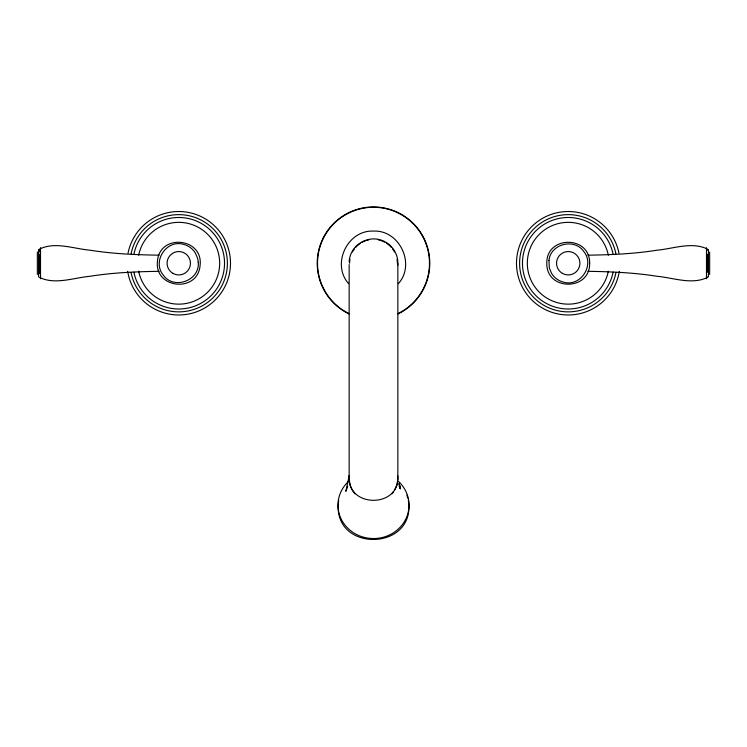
<?xml version="1.0" encoding="UTF-8"?>
<svg xmlns="http://www.w3.org/2000/svg" width="747" height="747" viewBox="0 0 747 747"><rect width="100%" height="100%" fill="white"/><g stroke="black" fill="none" stroke-linecap="round" stroke-linejoin="round"><path stroke-width="1.12" d="M39.423 277.352L39.423 277.352C54.979 285.111 73.598 277.763 90.06 276.269C112.9 272.636 136.019 271.656 159.111 271.32M39.423 273.71L39.423 254.288M39.423 251.898L39.423 249.134C54.979 241.374 73.598 248.732 90.06 250.217C112.9 253.849 136.019 254.839 159.111 255.175M397.843 263.598L397.843 478.696L397.002 484.71L394.519 490.051M587.889 271.32C610.981 271.656 634.1 272.636 656.94 276.269C673.402 277.763 692.021 285.111 707.577 277.352L707.577 276.95M707.577 272.197L707.577 254.288M707.577 250.198L707.577 249.134C692.021 241.374 673.402 248.732 656.94 250.217C634.1 253.849 610.981 254.839 587.889 255.175M349.241 475.671C346.188 508.511 400.812 508.52 397.759 475.671M338.708 500.406C330.585 553.004 416.798 552.061 408.357 500.145M349.176 475.727L345.861 491.339L347.71 486.25M392.026 493.842L393.267 491.946M398.31 283.692C415.902 264.354 399.58 229.787 373.463 231.094C347.411 229.861 331.145 264.298 348.644 283.645M352.351 490.284L354.974 493.842M399.047 485.886L400.448 488.79L399.029 483.337L400.383 488.697L399.346 484.103M351.902 489.406L349.998 484.71L349.157 478.696L349.157 264.569M406.891 495.121L407.769 498.137M709.65 252.047L709.65 274.438M708.436 249.61L708.436 276.876M706.485 247.668L706.485 278.827M40.515 247.668L40.515 278.827M38.564 249.61L38.564 276.876M37.35 252.047L37.35 274.438M613.11 272.169A45.763 45.763 0 0 1 542.808 301.293A45.763 45.763 0 0 1 542.808 225.192A45.763 45.763 0 0 1 613.11 254.316M608.338 271.226A40.889 40.889 0 0 1 545.506 297.25A40.889 40.889 0 0 1 545.506 229.245A40.889 40.889 0 0 1 608.338 255.269M619.319 271.338A51.72 51.72 0 0 1 540.623 306.989A51.72 51.72 0 0 1 538.932 220.617A51.72 51.72 0 0 1 618.955 253.149M615.911 272.73A48.62 48.62 0 0 1 541.22 303.674A48.62 48.62 0 0 1 541.22 222.821A48.62 48.62 0 0 1 615.911 253.756M133.89 254.316A45.763 45.763 0 0 1 204.192 225.192A45.763 45.763 0 0 1 204.192 301.293A45.763 45.763 0 0 1 133.89 272.169M138.662 255.269A40.889 40.889 0 0 1 201.494 229.245A40.889 40.889 0 0 1 201.494 297.25A40.889 40.889 0 0 1 138.662 271.226M128.045 253.149A51.72 51.72 0 0 1 208.068 220.617A51.72 51.72 0 0 1 206.377 306.989A51.72 51.72 0 0 1 127.681 271.338M131.089 253.756A48.62 48.62 0 0 1 205.78 222.821A48.62 48.62 0 0 1 205.78 303.674A48.62 48.62 0 0 1 131.089 272.73M398.627 481.544A35.539 33.391 0 0 1 398.627 528.764A35.539 33.391 0 0 1 348.373 528.764A35.539 33.391 0 0 1 348.373 481.544M349.148 261.936A24.39 24.39 0 0 1 350.315 255.67C354.293 243.018 369.139 235.725 381.605 240.245A24.39 24.39 0 0 1 397.815 265.12M349.064 313.619A55.988 55.988 0 0 1 329.763 228.302A55.988 55.988 0 0 1 417.237 228.302A55.988 55.988 0 0 1 397.936 313.619M349.643 263.243A23.857 23.857 0 0 1 349.96 259.358M352.463 252A23.857 23.857 0 0 1 354.573 248.723M355.563 247.518A23.857 23.857 0 0 1 360.25 243.41M362.258 242.205A23.857 23.857 0 0 1 364.368 241.206M365.096 240.917A23.857 23.857 0 0 1 366.572 240.413M367.328 240.207A23.857 23.857 0 0 1 368.85 239.852M378.15 239.852A23.857 23.857 0 0 1 379.672 240.207M380.428 240.413A23.857 23.857 0 0 1 381.904 240.917M382.632 241.206A23.857 23.857 0 0 1 384.742 242.205M386.75 243.41A23.857 23.857 0 0 1 391.437 247.518M392.427 248.723A23.857 23.857 0 0 1 394.537 252M397.04 259.358A23.857 23.857 0 0 1 397.357 263.243M348.933 313.889A56.286 56.286 0 0 1 329.52 228.106A56.286 56.286 0 0 1 417.48 228.106A56.286 56.286 0 0 1 398.067 313.889M157.44 261.189C154.209 288.902 197.927 293.16 200.103 265.344C203.38 237.574 159.578 233.316 157.44 261.189M589.663 263.196C590.27 291.153 546.253 291.199 546.795 263.243C546.244 235.352 590.149 235.305 589.663 263.196M198.254 262.29C200.065 280.751 173.416 290.294 163.107 274.859C152.033 261.319 166.488 239.339 183.342 244.297A19.497 19.497 0 0 1 195.406 253.074L197.675 258.509L198.254 262.29M548.952 260.386L549.325 267.977L551.594 273.411A19.497 19.497 0 0 0 563.658 282.198C580.512 287.147 594.967 265.176 583.893 251.627C574.574 237.798 550.614 243.737 548.952 260.386M562.388 273.365A11.681 11.681 0 0 0 579.915 263.243A11.681 11.681 0 0 0 562.388 253.13A11.681 11.681 0 0 0 562.388 273.365M172.93 273.365A11.681 11.681 0 0 0 190.457 263.243A11.681 11.681 0 0 0 172.93 253.13A11.681 11.681 0 0 0 172.93 273.365"/></g></svg>
